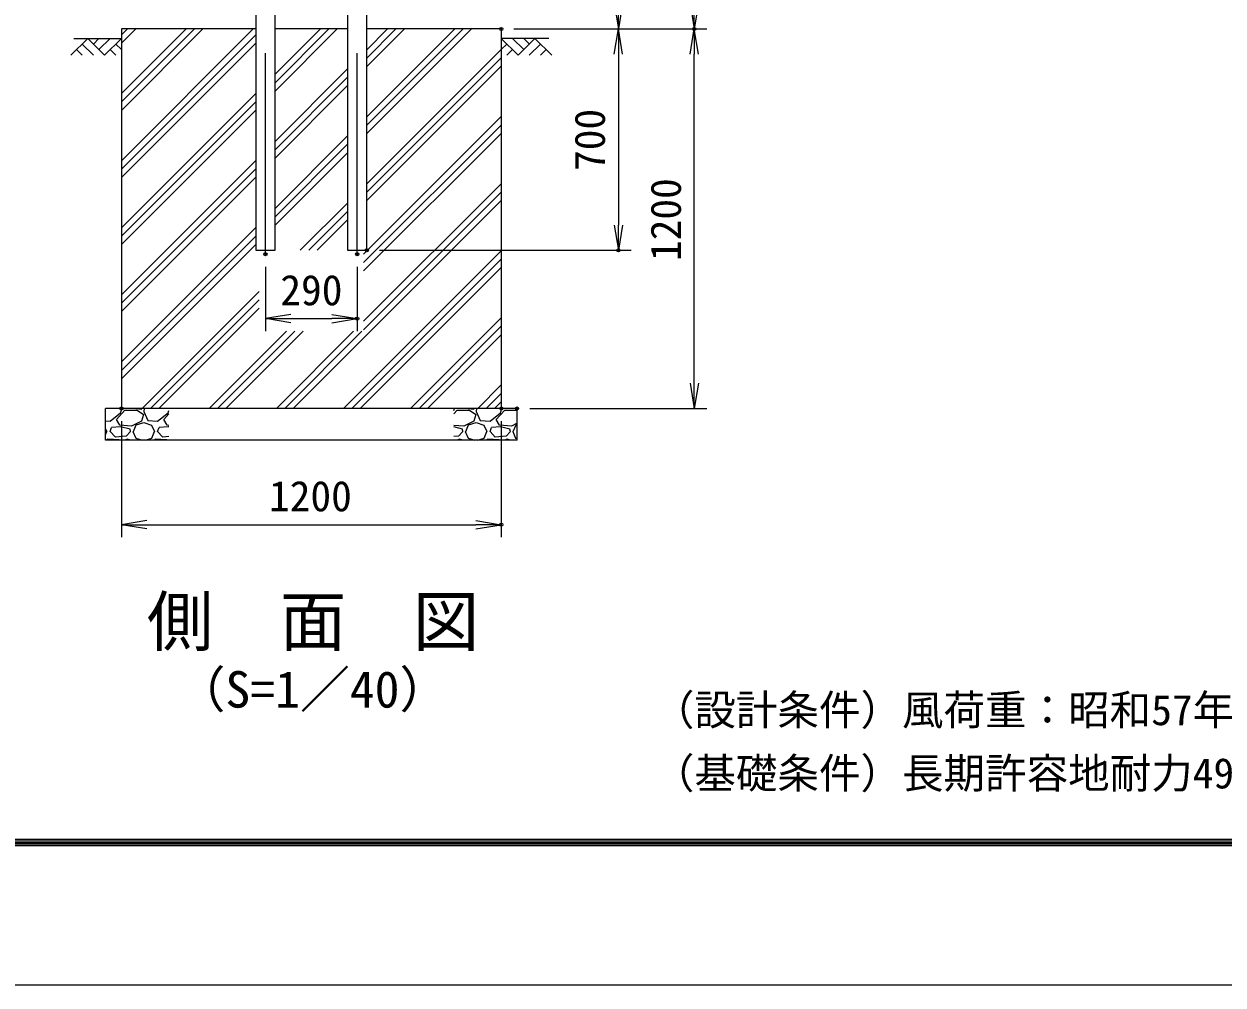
# Model space of a CAD drawing. Units: millimetres, scale not verified. Extents: x -8400 to 8400, y -5940 to 5940.
# Drawn here: x -2652 to 1136, y -5940 to -2901 of the extents above; entities that cross this region are included whole.
import ezdxf
from ezdxf.enums import TextEntityAlignment as Align

# ---------------------------------------------------------------- set-up
doc = ezdxf.new("R2010")
doc.units = ezdxf.units.MM
doc.header["$LTSCALE"] = 20
doc.header["$PDMODE"] = 32
doc.header["$PDSIZE"] = 10
doc.linetypes.add('USER1', pattern=[50.8, 31.75, -6.35, 6.35, -6.35])
for name, color, linetype, lineweight in [('0-0_D-TTL-TXT', 7, 'Continuous', 25), ('0-3_D-STR1', 1, 'Continuous', 25), ('0-4_D-STR-DIM', 7, 'Continuous', 13), ('0-7_D-DCR-HCH', 7, 'Continuous', 13), ('0-8_D-BGD', 7, 'Continuous', 25), ('0-9_D-STR4', 7, 'Continuous', 25), ('0-C_D-BMK', 2, 'USER1', 13), ('0-E_D-TTL', 7, 'Continuous', 25)]:
    doc.layers.add(name, color=color, linetype=linetype, lineweight=lineweight)
doc.layers.add('0-5_0', color=7, linetype='Continuous')
doc.layers.add('0-6_Defpoints', color=7, linetype='Continuous')
doc.styles.add('ＭＳ ゴシック', font='')
doc.styles.get('ＭＳ ゴシック').set_extended_font_data('MS Gothic')

# ---------------------------------------------------------------- blocks, each defined once
blk = doc.blocks.new('_Open')
at = {"layer": '0-5_0'}
blk.add_line((-20, 3.333), (0, 0), dxfattribs=at)
blk.add_lwpolyline([(-20, -3.333), (0, 0), (-20, 0)], dxfattribs=at)

msp = doc.modelspace()

# ---------------------------------------------------------------- linework, layer by layer
at = {"layer": '0-3_D-STR1'}
for p, q in [((-1568.62, -3617), (-1568.62, 2492)), ((-1919.12, -2317), (-1919.12, -3617)), ((-1858.62, -3617), (-1858.62, -2567)), ((-1629.12, -2567), (-1629.12, -3617)), ((-1919.12, -3617), (-1858.62, -3617)), ((-1629.12, -3617), (-1568.62, -3617))]:
    msp.add_line(p, q, dxfattribs=at)
at = {"layer": '0-4_D-STR-DIM'}
for p, q in [((-1103.87, -2917), (-493.87, -2917)), ((-1103.87, -2917), (-733.87, -2917)), ((-1103.87, -2917), (-733.87, -2917)), ((-1103.87, -2917), (-493.87, -2917)), ((-773.87, -2997), (-773.87, -3537)), ((-533.87, -4037), (-533.87, -2997)), ((-1528.62, -3617), (-733.87, -3617)), ((-1888.87, -3669), (-1888.87, -3873)), ((-1598.87, -3669), (-1598.87, -3873)), ((-1808.87, -3833), (-1678.87, -3833)), ((-1053.87, -4117), (-493.87, -4117)), ((-2343.87, -4157), (-2343.87, -4524.44)), ((-1143.87, -4157), (-1143.87, -4524.44)), ((-2263.87, -4484.44), (-1223.87, -4484.44))]:
    msp.add_line(p, q, dxfattribs=at)
at = {"layer": '0-6_Defpoints'}
for p in [(-1143.87, -2917), (-1143.87, -2917), (-533.87, -2917), (-1888.87, -3629), (-1598.87, -3629), (-1568.62, -3617), (-773.87, -3617), (-1598.87, -3833), (-2343.87, -4117), (-1143.87, -4117), (-1093.87, -4117), (-1143.87, -4484.44)]:
    msp.add_point(p, dxfattribs=at)
at = {"layer": '0-7_D-DCR-HCH'}
for p, q in [((-2450.3, -2947), (-2503.51, -3000.21)), ((-2450.3, -2947), (-2397.09, -3000.21)), ((-2432.56, -2964.73), (-2414.82, -2947)), ((-2414.82, -2982.47), (-2379.35, -2947)), ((-2397.09, -3000.21), (-2343.87, -2947)), ((-2343.87, -2962.38), (-2298.49, -2917)), ((-2343.87, -3174.52), (-2086.36, -2917)), ((-2343.87, -2935.87), (-2325, -2917)), ((-2343.87, -3148), (-2112.87, -2917)), ((-2343.87, -3121.48), (-2139.39, -2917)), ((-2343.87, -3333.62), (-1927.26, -2917)), ((-2343.87, -3360.13), (-1919.12, -2935.38)), ((-1858.62, -3113.53), (-1662.09, -2917)), ((-1858.62, -3087.01), (-1688.61, -2917)), ((-1858.62, -3060.5), (-1715.12, -2917)), ((-1568.62, -3035.66), (-1449.96, -2917)), ((-1568.62, -3247.79), (-1237.83, -2917)), ((-1568.62, -3009.15), (-1476.48, -2917)), ((-1568.62, -3221.28), (-1264.34, -2917)), ((-1568.62, -2982.63), (-1502.99, -2917)), ((-1568.62, -3194.76), (-1290.86, -2917)), ((-1090.66, -3000.21), (-1143.87, -2947)), ((-1072.93, -2982.47), (-1108.4, -2947)), ((-1037.45, -2947), (-1090.66, -3000.21)), ((-1055.1, -2964.83), (-1072.93, -2947)), ((-1037.45, -2947), (-984.24, -3000.21)), ((-2485.77, -2982.47), (-2467.95, -3000.21)), ((-2468.04, -2964.73), (-2432.4, -3000.21)), ((-2379.35, -2982.47), (-2361.53, -3000.21)), ((-2361.61, -2964.73), (-2343.87, -2982.39)), ((-2343.87, -3386.65), (-1919.12, -2961.9)), ((-1568.62, -3406.89), (-1143.87, -2982.14)), ((-1126.14, -2964.73), (-1143.87, -2982.39)), ((-1108.4, -2982.47), (-1126.22, -3000.21)), ((-1019.71, -2964.73), (-1055.35, -3000.21)), ((-1001.98, -2982.47), (-1019.79, -3000.21)), ((-1568.62, -3433.41), (-1143.87, -3008.66)), ((-1858.62, -3272.63), (-1629.12, -3043.13)), ((-1568.62, -3459.93), (-1143.87, -3035.18)), ((-1858.62, -3299.15), (-1629.12, -3069.65)), ((-1858.62, -3325.66), (-1629.12, -3096.16)), ((-2343.87, -3545.75), (-1919.12, -3121)), ((-2343.87, -3572.26), (-1919.12, -3147.51)), ((-2343.87, -3598.78), (-1919.12, -3174.03)), ((-1578.87, -3629.28), (-1143.87, -3194.28)), ((-1858.62, -3484.76), (-1629.12, -3255.26)), ((-1578.87, -3655.79), (-1143.87, -3220.79)), ((-1578.87, -3682.31), (-1143.87, -3247.31)), ((-1858.62, -3511.28), (-1629.12, -3281.78)), ((-2343.87, -3757.88), (-1919.12, -3333.13)), ((-1858.62, -3537.79), (-1629.12, -3308.29)), ((-2343.87, -3784.4), (-1919.12, -3359.65)), ((-2343.87, -3810.91), (-1919.12, -3386.16)), ((-1578.87, -3841.41), (-1143.87, -3406.41)), ((-1578.87, -3867.92), (-1143.87, -3432.92)), ((-1801.43, -4117), (-1143.87, -3459.44)), ((-1778.73, -3617), (-1629.12, -3467.39)), ((-1752.21, -3617), (-1629.12, -3493.91)), ((-1725.7, -3617), (-1629.12, -3520.43)), ((-2343.87, -3970.01), (-1919.12, -3545.26)), ((-2343.87, -3996.53), (-1919.12, -3571.78)), ((-2343.87, -4023.04), (-1919.12, -3598.29)), ((-1642.33, -4117), (-1143.87, -3618.54)), ((-1615.82, -4117), (-1143.87, -3645.06)), ((-1589.3, -4117), (-1143.87, -3671.57)), ((-2278.73, -4117), (-1908.87, -3747.14)), ((-2252.21, -4117), (-1908.87, -3773.66)), ((-2225.7, -4117), (-1908.87, -3800.18)), ((-1430.2, -4117), (-1143.87, -3830.67)), ((-1403.68, -4117), (-1143.87, -3857.19)), ((-2066.6, -4117), (-1822.6, -3873)), ((-2040.08, -4117), (-1796.08, -3873)), ((-2013.56, -4117), (-1769.56, -3873)), ((-1854.46, -4117), (-1610.46, -3873)), ((-1827.95, -4117), (-1583.95, -3873)), ((-1377.17, -4117), (-1143.87, -3883.7)), ((-1218.07, -4117), (-1143.87, -4042.8)), ((-1191.55, -4117), (-1143.87, -4069.32)), ((-1165.04, -4117), (-1143.87, -4095.84))]:
    msp.add_line(p, q, dxfattribs=at)
at = {"layer": '0-8_D-BGD'}
for p, q in [((-2493.87, -2947), (-2343.87, -2947)), ((-993.87, -2947), (-1143.87, -2947))]:
    msp.add_line(p, q, dxfattribs=at)
at = {"layer": '0-9_D-STR4'}
for p, q in [((-1919.12, -2917), (-2343.87, -2917)), ((-2343.87, -2917), (-2343.87, -4117)), ((-1629.12, -2917), (-1858.62, -2917)), ((-1143.87, -2917), (-1568.62, -2917)), ((-1143.87, -2917), (-1143.87, -4117)), ((-1093.87, -4117), (-2393.87, -4117)), ((-2393.87, -4217), (-2393.87, -4117)), ((-2359.92, -4152.15), (-2332.92, -4122.15)), ((-2346.42, -4131.15), (-2341.89, -4117)), ((-2332.92, -4122.15), (-2293.92, -4122.15)), ((-2298.34, -4117), (-2280.42, -4119.15)), ((-2293.92, -4122.15), (-2274.42, -4135.65)), ((-2280.42, -4119.15), (-2279.22, -4117)), ((-2272.46, -4117), (-2272.92, -4126.65)), ((-2272.92, -4126.65), (-2260.92, -4155.15)), ((-2196.42, -4131.15), (-2193.87, -4123.21)), ((-1293.87, -4123.21), (-1291.89, -4117)), ((-1293.87, -4134.33), (-1282.92, -4122.15)), ((-1282.92, -4122.15), (-1243.92, -4122.15)), ((-1248.34, -4117), (-1230.42, -4119.15)), ((-1243.92, -4122.15), (-1224.42, -4135.65)), ((-1230.42, -4119.15), (-1229.22, -4117)), ((-1222.46, -4117), (-1222.92, -4126.65)), ((-1222.92, -4126.65), (-1210.92, -4155.15)), ((-1159.92, -4152.15), (-1132.92, -4122.15)), ((-1146.42, -4131.15), (-1141.89, -4117)), ((-1098.34, -4117), (-1093.87, -4117.53)), ((-1093.87, -4217), (-1093.87, -4117)), ((-2349.42, -4170.15), (-2359.92, -4152.15)), ((-2280.42, -4156.65), (-2311.92, -4173.15)), ((-2296.92, -4168.65), (-2272.92, -4161.15)), ((-2274.42, -4135.65), (-2280.42, -4156.65)), ((-2272.92, -4161.15), (-2248.92, -4170.15)), ((-2260.92, -4155.15), (-2229.42, -4156.65)), ((-2229.42, -4156.65), (-2196.42, -4131.15)), ((-2209.92, -4152.15), (-2193.87, -4134.33)), ((-2199.42, -4170.15), (-2209.92, -4152.15)), ((-1230.42, -4156.65), (-1261.92, -4173.15)), ((-1246.92, -4168.65), (-1222.92, -4161.15)), ((-1224.42, -4135.65), (-1230.42, -4156.65)), ((-1222.92, -4161.15), (-1198.92, -4170.15)), ((-1210.92, -4155.15), (-1179.42, -4156.65)), ((-1179.42, -4156.65), (-1146.42, -4131.15)), ((-1149.42, -4170.15), (-1159.92, -4152.15)), ((-1093.87, -4163.7), (-1111.92, -4173.15)), ((-2393.87, -4181.07), (-2389.92, -4189.65)), ((-2393.87, -4200.73), (-2389.92, -4189.65)), ((-2379.42, -4189.65), (-2374.92, -4177.65)), ((-2362.92, -4207.65), (-2379.42, -4189.65)), ((-2346.42, -4174.65), (-2374.92, -4177.65)), ((-2328.42, -4204.65), (-2362.92, -4207.65)), ((-2311.92, -4173.15), (-2349.42, -4170.15)), ((-2316.42, -4182.15), (-2346.42, -4174.65)), ((-2314.92, -4189.65), (-2328.42, -4204.65)), ((-2314.92, -4189.65), (-2316.42, -4182.15)), ((-2307.42, -4189.65), (-2298.42, -4210.65)), ((-2305.92, -4189.65), (-2296.92, -4168.65)), ((-2248.92, -4170.15), (-2239.92, -4189.65)), ((-2247.42, -4210.65), (-2239.92, -4189.65)), ((-2229.42, -4189.65), (-2224.92, -4177.65)), ((-2212.92, -4207.65), (-2229.42, -4189.65)), ((-2196.42, -4174.65), (-2224.92, -4177.65)), ((-2193.87, -4170.59), (-2199.42, -4170.15)), ((-2193.87, -4175.28), (-2196.42, -4174.65)), ((-1261.92, -4173.15), (-1293.87, -4170.59)), ((-1266.42, -4182.15), (-1293.87, -4175.28)), ((-1278.42, -4204.65), (-1293.87, -4205.99)), ((-1264.92, -4189.65), (-1278.42, -4204.65)), ((-1264.92, -4189.65), (-1266.42, -4182.15)), ((-1257.42, -4189.65), (-1248.42, -4210.65)), ((-1255.92, -4189.65), (-1246.92, -4168.65)), ((-1198.92, -4170.15), (-1189.92, -4189.65)), ((-1197.42, -4210.65), (-1189.92, -4189.65)), ((-1179.42, -4189.65), (-1174.92, -4177.65)), ((-1162.92, -4207.65), (-1179.42, -4189.65)), ((-1146.42, -4174.65), (-1174.92, -4177.65)), ((-1128.42, -4204.65), (-1162.92, -4207.65)), ((-1111.92, -4173.15), (-1149.42, -4170.15)), ((-1116.42, -4182.15), (-1146.42, -4174.65)), ((-1114.92, -4189.65), (-1128.42, -4204.65)), ((-1114.92, -4189.65), (-1116.42, -4182.15)), ((-1107.42, -4189.65), (-1098.42, -4210.65)), ((-1105.92, -4189.65), (-1096.92, -4168.65)), ((-1096.92, -4168.65), (-1093.87, -4167.7)), ((-1093.87, -4217), (-2393.87, -4217)), ((-2386.92, -4213.65), (-2390.58, -4217)), ((-2350.92, -4216.65), (-2386.92, -4213.65)), ((-2350.7, -4217), (-2350.92, -4216.65)), ((-2325.42, -4213.65), (-2333.23, -4217)), ((-2315.37, -4217), (-2325.42, -4213.65)), ((-2298.42, -4210.65), (-2276.83, -4217)), ((-2269, -4217), (-2247.42, -4210.65)), ((-2236.92, -4213.65), (-2240.58, -4217)), ((-2200.92, -4216.65), (-2236.92, -4213.65)), ((-2193.87, -4205.99), (-2212.92, -4207.65)), ((-2200.7, -4217), (-2200.92, -4216.65)), ((-1275.42, -4213.65), (-1283.23, -4217)), ((-1265.37, -4217), (-1275.42, -4213.65)), ((-1248.42, -4210.65), (-1226.83, -4217)), ((-1219, -4217), (-1197.42, -4210.65)), ((-1186.92, -4213.65), (-1190.58, -4217)), ((-1150.92, -4216.65), (-1186.92, -4213.65)), ((-1150.7, -4217), (-1150.92, -4216.65)), ((-1125.42, -4213.65), (-1133.23, -4217)), ((-1115.37, -4217), (-1125.42, -4213.65)), ((-1098.42, -4210.65), (-1093.87, -4211.98))]:
    msp.add_line(p, q, dxfattribs=at)
for points in [[(-1132.92, -4122.15), (-1093.92, -4122.15), (-1093.87, -4122.18)], [(-2393.87, -4155.96), (-2379.42, -4156.65), (-2346.42, -4131.15)]]:
    msp.add_lwpolyline(points, dxfattribs=at)
at = {"layer": '0-C_D-BMK'}
for p, q in [((-1888.87, -3629), (-1888.87, 4098)), ((-1598.87, -3629), (-1598.87, 2514))]:
    msp.add_line(p, q, dxfattribs=at)
at = {"layer": '0-E_D-TTL', "color": 2}
msp.add_lwpolyline([(-8400, 5940), (8400, 5940), (8400, -5940), (-8400, -5940)], close=True, dxfattribs=at)
at = {"layer": '0-E_D-TTL'}
for points in [[(-7860, 5500), (7860, 5500), (7860, -5500), (-7860, -5500)], [(-7855, 5495), (7855, 5495), (7855, -5495), (-7855, -5495)], [(-7850, 5490), (7850, 5490), (7850, -5490), (-7850, -5490)], [(-7845, 5485), (7845, 5485), (7845, -5485), (-7845, -5485)], [(-7840, 5480), (7840, 5480), (7840, -5480), (-7840, -5480)]]:
    msp.add_lwpolyline(points, close=True, dxfattribs=at)

# ---------------------------------------------------------------- block references
at = {"layer": '0-4_D-STR-DIM', "xscale": 4, "yscale": 4}
for p, rotation in [((-773.87, -2917), 270), ((-533.87, -2917), 270), ((-773.87, -2917), 90), ((-533.87, -2917), 90), ((-773.87, -3617), 270), ((-1888.87, -3833), 180), ((-533.87, -4117), 270), ((-2343.87, -4484.44), 180)]:
    msp.add_blockref('_Open', p, dxfattribs=dict(at, rotation=rotation))
for p in [(-1598.87, -3833), (-1143.87, -4484.44)]:
    msp.add_blockref('_Open', p, dxfattribs=at)

# ---------------------------------------------------------------- texts
at = {"layer": '0-0_D-TTL-TXT', "style": 'ＭＳ ゴシック'}
for s, height, p in [('側\u3000面\u3000図', 154, (-2263.67, -4913.5)), ('（S=1／40）', 115.4, (-2172.71, -5097.45)), ('（設計条件）風荷重：昭和57年改正 建築基準法・同施行令に基づく風圧力に準拠。', 96.19, (-664.9, -5147.21)), ('（基礎条件）長期許容地耐力49kN/m の場合。', 96.19, (-664.9, -5347.21))]:
    msp.add_text(s, height=height, dxfattribs=at).set_placement(p, align=Align.BOTTOM_LEFT)
at = {"layer": '0-4_D-STR-DIM', "style": 'ＭＳ ゴシック'}
for s, p in [('700', (-787.37, -3366)), ('1200', (-547.37, -3650.8))]:
    msp.add_text(s, height=96.19, rotation=90, dxfattribs=at).set_placement(p, align=Align.BOTTOM_LEFT)
for s, p in [('290', (-1841.87, -3819.5)), ('1200', (-1877.67, -4470.94))]:
    msp.add_text(s, height=96.19, dxfattribs=at).set_placement(p, align=Align.BOTTOM_LEFT)

doc.saveas('drawing.dxf')
